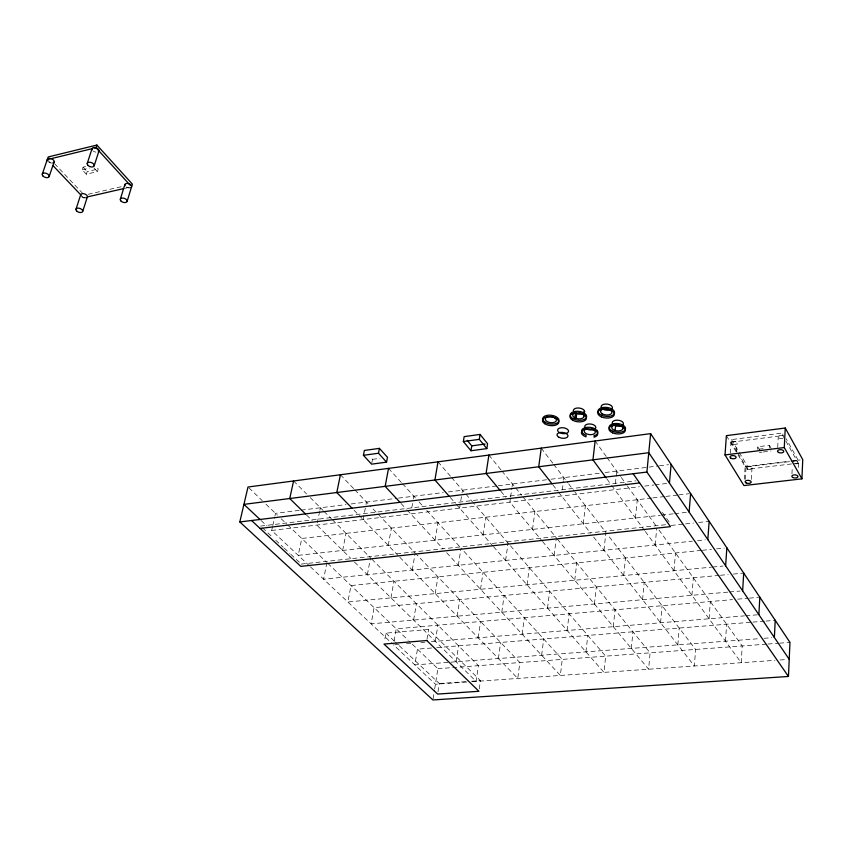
<?xml version="1.0" encoding="UTF-8"?>
<svg xmlns="http://www.w3.org/2000/svg" width="845" height="845" viewBox="0 0 845 845"><rect width="100%" height="100%" fill="white"/><g stroke="black" fill="none" stroke-linecap="round" stroke-linejoin="round"><path stroke-width="0.63" stroke-dasharray="4.22 3.17" d="M794.099 463.63L798.229 463.134L798.345 460.578L786.156 438.735M798.377 467.486L798.599 462.352M791.966 473.791L792.261 467.369M784.086 437.847L782.808 435.576L782.945 432.989L731.443 439.59L731.274 442.157L737.199 451.948M777.696 447.332L778.234 436.928M769.277 447.882L769.415 445.326L757.754 446.783L757.606 449.339M751.332 479.4L752.018 467.95M744.339 479.252L745.132 466.588L737.093 453.332M745.311 479.273L746.019 467.834M791.522 463.937L747.645 469.207L747.804 466.683L738.942 452.012M736.46 452.075L737.051 443.055M725.506 641.228L726.615 624.223M730.249 453.247L730.946 442.96M709.103 618.783L710.328 601.534M691.949 595.313L693.312 577.811M677.838 644.862L679.2 628.046M673.993 570.755L675.493 552.989M660.589 622.786L662.079 605.728M655.181 545.014L656.713 528.273M642.57 599.707L644.196 582.406M631.331 648.411L632.937 631.785M635.451 518.017L637.267 499.712M623.716 575.572L625.49 558.006M613.29 626.684L615.023 609.815M615.392 483.467L616.723 471.087M594.447 603.985L596.327 586.874M603.974 550.285L605.907 532.477L575.022 492.191M585.955 651.865L587.771 635.419M583.282 523.794L585.384 505.711M567.153 630.486L569.118 613.797M574.748 580.261L576.786 562.897M541.645 655.245L543.684 638.978M547.539 608.157L549.651 591.236M554.13 555.429L556.337 537.811L522.442 496.237M562.326 489.868L563.393 481.301M563.552 480.076L563.858 477.636M527.037 584.824L529.319 567.66M522.136 634.194L524.333 617.695M532.53 529.414L534.917 511.542M501.782 612.224L504.138 595.493M498.392 658.551L500.631 642.443M505.595 560.425L508.056 543.018M510.422 498.244L509.873 502.131L541.666 540.42M510.612 496.945L511.912 487.882M512.091 486.583L512.461 483.995M479.263 688.918L480.456 680.616L428.595 629.472L385.911 633.137L384.401 641.64M478.207 637.817L480.604 621.487M480.53 589.282L483.055 572.308M483.139 534.885L485.801 517.214M456.131 661.772L458.571 645.844M457.166 616.195L459.733 599.644M438.006 691.728L439.305 683.52L395.449 642.137M458.317 565.294L460.831 549.313M433.126 698.741L434.467 690.28M434.657 689.076L437.89 668.691L409.149 641.197M435.312 641.344L437.911 625.194M459.606 508.099L461.856 494.019M462.067 492.741L462.479 490.184M426.989 639.295L428.595 629.472M435.196 593.623L437.942 576.839M435.069 540.208L437.974 522.738M413.617 620.061L416.395 603.689M412.254 570.048L415.191 553.021L370.057 505.785M394.076 641.112L396.22 628.817L732.467 599.612M411.832 507.591L413.163 499.997M413.395 498.73L413.839 496.205M390.981 597.859L393.939 581.254M388.246 545.384L391.393 528.125M367.353 574.674L370.501 557.837L332.296 519.654M371.811 462.954L372.508 459.342L370.068 456.67M363.128 519.58L365.779 505.817M366.012 504.56L366.498 502.057M342.647 550.433L346.017 533.364M326.93 562.527L323.572 579.184L692.414 541.18M319.632 511.478L316.801 525.083L350.886 558.513M319.885 510.243L320.403 507.771M309.481 565.949L271.689 530.449L272.512 526.773M272.777 525.558L274.688 516.992M274.963 515.767L275.502 513.327L299.88 510.306M85.556 166.592L83.095 167.183L82.229 169.813L86.338 174.218L97.376 171.609L98.231 168.968L95.781 166.317M80.687 194.772L83.549 197.793L84.394 195.174M86.338 174.218L87.193 171.588L98.231 168.968M82.229 169.813L89.602 168.06M88.186 194.308L122.282 186.46M83.549 197.793L86.095 197.202M125.134 188.266L131.577 186.787M372.508 459.342L379.996 458.317M731.274 442.157L782.808 435.576M758.905 449.181L764.091 448.526M759.433 452.455L762.021 452.138M763.32 451.969L771.084 451.008M301.158 510.148L346.006 504.602M351.129 503.969L397.203 498.265M398.481 498.106L443.276 492.561M448.399 491.927L497.082 485.896M498.36 485.738L549.725 479.379M551.014 479.221L599.961 473.158M605.115 472.524L647.809 467.243M649.097 467.084L658.17 465.954M659.459 465.796L668.532 464.676M745.132 466.588L789.652 461.212M790.962 461.053L800.13 459.944M747.804 466.683L798.345 460.578M260.609 526.086L635.947 480.837M271.689 530.449L639.485 486.72M644.703 486.097L653.819 485.009M655.118 484.861L668.152 483.308M651.579 498.064L301.792 538.476L298.211 555.355L660.315 515.26M652.879 497.916L664.592 496.564M665.892 496.406L677.605 495.054M678.905 494.906L689.309 493.702M661.624 515.112L673.412 513.813M674.711 513.665L687.809 512.218M301.274 564.08L666.747 524.576M671.226 525.432L684.313 524.027M685.612 523.889L693.47 523.034M698.699 522.474L709.166 521.344M697.547 540.652L705.248 539.86M701.17 550.412L351.013 585.564L347.855 601.989L711.437 567.164M702.448 550.285L711.437 549.377M716.571 548.859L724.281 548.088M712.726 567.037L723.056 566.055M719.158 575.392L374.082 607.639L371.113 623.842L728.337 592.081M720.447 575.276L728.2 574.547M733.375 574.072L743.716 573.1M729.636 591.965L740.03 591.046M737.685 599.158L748.1 598.249M749.399 598.144L758.525 597.352M394.742 644.693L399.97 644.26M406.519 643.721L411.758 643.288M420.916 642.538L424.845 642.211M431.394 641.672L744.456 615.868M745.765 615.762L757.553 614.79M431.594 648.009L417.472 649.15L414.842 664.92L449.677 662.258M436.738 647.597L751.575 622.216M752.895 622.11L764.714 621.159M766.024 621.054L775.224 620.304M450.966 662.163L758.937 638.683M764.081 638.292L771.802 637.7M437.89 668.691L766.732 644.122M768.02 644.027L778.351 643.256M779.639 643.161L789.969 642.39M439.305 683.52L466.313 681.609M471.457 681.25L480.456 680.616M466.926 682.021L435.418 684.239L393.432 644.798M472.175 681.651L774.939 660.336M780.136 659.977L786.621 659.522M262.499 527.861L271.953 536.691M275.745 540.23L283.307 547.296M284.258 548.183L289.93 553.486M290.87 554.362L300.334 563.203M261.158 520.562L266.904 525.949M310.421 566.826L392.502 643.922M385.911 633.137L394.488 641.239M248.948 487.914L262.225 500.62M266.017 504.254L277.382 515.123M281.142 518.714L286.772 524.101M287.712 524.998L326.001 561.64M327.86 563.414L408.23 640.309M306.534 515.006L312.132 520.509M354.541 562.105L476.115 681.376L478.407 665.659L371.409 558.735M293.585 480.963L306.534 493.902M310.231 497.599L323.149 510.507M324.058 511.426L331.377 518.735M354.055 510.243L398.914 556.348M399.801 557.256L517.753 678.451L519.855 662.564L416.099 553.971M340.408 474.763L353.907 488.885M354.805 489.825L369.17 504.856M54.513 163.645L83.486 194.223M47.267 159.61L52.063 164.648M83.095 167.183L87.193 171.588M401.026 503.462L406.308 509.165M407.195 510.116L443.107 548.891M446.688 552.746L560.362 675.451L562.263 659.396L461.021 548.078M94.112 168.07L97.376 171.609M388.531 468.383L401.618 482.77M402.495 483.731L415.56 498.096M419.014 501.888L423.324 506.63M426.767 510.422L460.134 547.106M450.237 497.441L455.349 503.261M456.205 504.233L492.635 545.69M493.501 546.673L603.974 672.377L605.664 656.153L473.306 502.733M438.006 461.824L450.66 476.495M451.505 477.467L472.471 501.772M500.842 491.262L505.764 497.187M542.49 541.423L648.622 669.229L650.101 652.836L557.151 538.814M488.885 455.075L501.085 470.031M501.898 471.035L514.954 487.058M515.788 488.072L521.608 495.212M552.905 484.893L557.626 490.945M558.408 491.948L590.444 532.963M593.623 537.04L694.358 666.008L695.604 649.435L608.263 535.54M541.244 448.135L552.936 463.387M553.718 464.412L567.851 482.833M568.643 483.868L574.22 491.146M606.953 479.009L610.84 484.333M611.622 485.4L644.555 530.48M645.316 531.516L741.202 662.712L742.206 645.96L658.329 529.065M595.123 440.995L606.298 456.564M607.037 457.599L620.526 476.39M621.286 477.446L626.61 484.872M627.37 485.928L656.079 525.939M662.417 512.408L670.677 524.154M737.854 453.026L747.645 469.207M726.373 435.64L736.418 452.223M731.443 439.59L738.255 450.881M757.754 446.783L759.581 449.91M769.415 445.326L771.221 448.452M785.934 441.153L798.229 463.134M793.339 461.138A3.053 1.574 2.5 0 1 798.345 461.74A3.053 1.574 2.5 0 1 795.631 463.873M782.988 438.439A3.116 1.648 2.6 0 1 778.847 437.879A3.116 1.648 2.6 0 1 779.27 435.682A3.116 1.648 2.6 0 1 783.473 435.851M52.052 163.043A3.623 2.081 20.7 0 1 48.609 161.944M130.193 187.865A3.549 2.07 18.9 0 1 126.042 186.872M95.897 152.142A3.655 2.155 20.2 0 1 93.32 151.075M85.282 198.057A3.517 1.996 19.5 0 1 81.321 196.462M747.001 468.943A3.01 1.542 3.5 0 0 751.955 468.352A3.01 1.542 3.5 0 0 748.11 466.377A3.01 1.542 3.5 0 0 747.001 468.943M731.96 444.111A3.063 1.616 3.6 0 0 736.998 443.477A3.063 1.616 3.6 0 0 733.048 441.428A3.063 1.616 3.6 0 0 731.96 444.111"/><path stroke-width="1.27" d="M801.926 478.851L802.75 459.627L785.237 428.024L726.373 435.64L725.021 454.927L743.938 485.579L801.926 478.851L784.276 447.544L785.237 428.024M788.459 676.475L789.969 642.39L650.618 433.633L247.997 487.016L239.811 521.946L432.925 699.956L788.459 676.475L646.9 472.059L650.618 433.633M774.369 637.5L775.224 620.304M758.863 614.685L759.824 597.235M742.639 590.813L743.716 573.1M725.633 565.801L726.848 547.835M707.814 539.585L709.166 521.344M689.108 512.07L690.608 493.554M669.451 483.15L671.12 464.349M622.871 428.806A5.64 3.01 6.1 0 0 615.287 424.961A5.64 3.01 6.1 0 0 613.819 430.02A5.64 3.01 6.1 0 0 622.871 428.806L623.378 424.095A5.63 3.01 6 0 0 617.22 420.166A5.63 3.01 6 0 0 612.625 423.936M615.086 430.527L615.604 425.817M595.123 440.995L592.936 459.849L606.171 477.943M576.343 412.782A5.662 3.042 6.9 0 0 572.826 414.863A5.662 3.042 6.9 0 0 574.864 417.895L576.121 418.412A5.662 3.042 6.9 0 0 583.99 415.962L584.212 410.438A5.651 3.053 6.9 0 0 577.642 407.998A5.651 3.053 6.9 0 0 573.385 410.955M583.99 415.962L584.56 411.24A5.651 3.053 6.9 0 1 583.335 413.385M576.121 418.412L576.702 413.701A5.651 3.053 6.9 0 0 582.279 413.849M574.864 417.895L575.456 413.184A5.651 3.053 6.9 0 1 574.442 412.518M541.244 448.135L538.73 466.757L552.112 483.889M486.836 448.621L487.586 443.72L480.076 434.425L464.158 436.633L463.356 441.544L470.982 450.755L486.836 448.621L479.305 439.358L480.076 434.425M488.885 455.075L486.086 473.475L500.029 490.269M470.982 450.755L471.753 445.864L467.2 440.319M438.006 461.824L434.911 480.002L449.392 496.48M386.566 462.141L387.485 457.303L379.426 448.368L364.375 450.459L363.424 455.307L371.578 464.158L386.566 462.141L378.497 453.237L379.426 448.368M388.531 468.383L385.172 486.35L400.15 502.511M340.408 474.763L336.796 492.529L352.238 508.384M293.585 480.963L289.74 498.529L305.605 514.098M127.099 201.416L132.39 184.136L96.9 145.044L48.176 156.959L42.25 174.25M120.307 199.24L124.838 184.611M94.196 165.736L98.981 150.959M82.704 211.398L87.373 196.917L123.866 188.551M75.976 209.264L80.687 194.772L52.95 165.588M94.038 148.202L96.034 147.717L96.9 145.044M87.204 163.476L92.042 148.699L48.239 159.367M49.179 176.468L54.154 161.828M363.424 455.307L378.497 453.237M463.356 441.544L479.305 439.358M471.753 445.864L485.157 444.047M725.021 454.927L784.276 447.544M239.811 521.946L646.9 472.059M260.07 528.442L639.612 482.939M251.556 520.509L300.788 566.382L670.455 526.667L633.137 473.749M260.207 519.654L243.93 504.37L648.77 452.719L789.209 659.332M96.034 147.717L130.183 185.245M47.51 160.782A3.623 2.081 20.7 0 1 49.094 158.395A3.623 2.081 20.7 0 1 53.636 160.244A3.623 2.081 20.7 0 1 52.834 162.948M125.007 185.752A3.549 2.07 18.9 0 1 126.475 183.471A3.549 2.07 18.9 0 1 130.817 184.865A3.549 2.07 18.9 0 1 130.848 187.632M80.676 195.322A3.517 1.996 19.5 0 1 84.944 194.054A3.517 1.996 19.5 0 1 86.686 197.741M92.242 149.892A3.655 2.155 20.2 0 1 93.679 147.484A3.655 2.155 20.2 0 1 98.136 148.942A3.655 2.155 20.2 0 1 98.252 151.857M579.247 412.856A5.662 3.042 6.9 0 1 583.641 415.159M552.926 417.05A5.609 3 7.5 0 1 554.69 422.215A5.609 3 7.5 0 1 545.564 420.113A5.609 3 7.5 0 1 551.51 416.722M558.017 431.383A5.535 2.936 7.2 0 1 563.034 427.739A5.535 2.936 7.2 0 1 568.178 432.26M567.47 432.862A5.535 2.936 7.2 0 1 558.756 432.112M585.331 427.887A5.577 2.968 6.6 0 1 589.937 423.958A5.577 2.968 6.6 0 1 595.556 428.373M593.951 429.524A5.577 2.968 6.6 0 1 586.134 428.605M591.532 428.985A5.588 2.968 6.6 0 1 594.373 433.696A5.588 2.968 6.6 0 1 585.574 433.284A5.588 2.968 6.6 0 1 587.275 428.785M622.216 425.436A5.63 3.01 6 0 1 613.333 424.676M594.257 435.671L594.067 437.235A8.196 4.341 6.6 0 0 596.369 431.372L596.549 429.809A8.196 4.352 6.6 0 1 594.257 435.671M595.144 428.827L594.964 430.39A8.196 4.341 6.6 0 0 582.786 430.221A8.196 4.341 6.6 0 0 585.955 436.833L586.145 435.27A8.196 4.352 6.6 0 1 582.976 428.647A8.196 4.352 6.6 0 1 595.144 428.827M426.788 640.521L383.968 644.07L437.636 694.072L478.925 691.284L426.788 640.521M746.135 482.917A3.021 1.532 3.6 0 0 751.11 482.347A3.021 1.532 3.6 0 0 747.244 480.372A3.021 1.532 3.6 0 0 746.135 482.917M730.999 458.265A3.084 1.605 3.7 0 0 736.058 457.641A3.084 1.605 3.7 0 0 732.097 455.603A3.084 1.605 3.7 0 0 730.999 458.265M792.8 477.478A3.074 1.563 2.6 0 0 797.891 476.886A3.074 1.563 2.6 0 0 794.046 474.89A3.074 1.563 2.6 0 0 792.8 477.478M778.477 452.402A3.126 1.637 2.7 0 0 783.664 451.769A3.126 1.637 2.7 0 0 779.713 449.688A3.126 1.637 2.7 0 0 778.477 452.402M42.958 176.013A3.644 2.07 20.5 0 0 48.947 176.954A3.644 2.07 20.5 0 0 45.239 173.098A3.644 2.07 20.5 0 0 42.958 176.013M120.909 200.952A3.56 2.06 18.7 0 0 126.834 201.892A3.56 2.06 18.7 0 0 123.37 198.131A3.56 2.06 18.7 0 0 120.909 200.952M76.61 210.944A3.538 1.986 19.3 0 0 82.461 211.863A3.538 1.986 19.3 0 0 78.934 208.187A3.538 1.986 19.3 0 0 76.61 210.944M87.859 165.282A3.676 2.144 20 0 0 93.932 166.243A3.676 2.144 20 0 0 90.299 162.303A3.676 2.144 20 0 0 87.859 165.282M602.865 409.096A5.693 3.095 6.3 0 0 612.298 408.325A5.693 3.095 6.3 0 0 605.2 404.058A5.693 3.095 6.3 0 0 602.865 409.096M612.741 431.246A8.26 4.405 6.1 0 0 625.543 428.837A8.26 4.405 6.1 0 0 613.702 423.672A8.26 4.405 6.1 0 0 612.741 431.246M544.867 422.109A8.228 4.405 7.5 0 0 558.682 421.676A8.228 4.405 7.5 0 0 549.039 415.159A8.228 4.405 7.5 0 0 544.867 422.109M544.666 423.672A8.239 4.394 7.5 0 0 558.482 423.25A8.239 4.394 7.5 0 0 548.827 416.733A8.239 4.394 7.5 0 0 544.666 423.672M612.572 432.82A8.27 4.405 6.1 0 0 625.374 430.411A8.27 4.405 6.1 0 0 613.533 425.246A8.27 4.405 6.1 0 0 612.572 432.82M572.899 418.676A8.302 4.468 6.9 0 0 586.472 417.398A8.302 4.468 6.9 0 0 575.794 411.314A8.302 4.468 6.9 0 0 572.899 418.676M572.709 420.25A8.302 4.457 6.9 0 0 586.282 418.972A8.302 4.457 6.9 0 0 575.603 412.899A8.302 4.457 6.9 0 0 572.709 420.25M601.555 415.286A8.365 4.531 6.3 0 0 614.558 412.888A8.365 4.531 6.3 0 0 602.633 407.522A8.365 4.531 6.3 0 0 601.555 415.286M601.365 416.87A8.376 4.521 6.3 0 0 614.389 414.472A8.376 4.521 6.3 0 0 602.453 409.117A8.376 4.521 6.3 0 0 601.365 416.87M602.316 413.839A5.704 3.084 6.3 0 0 611.769 413.078A5.704 3.084 6.3 0 0 604.661 408.811A5.704 3.084 6.3 0 0 602.316 413.839M559.158 437.383A5.545 2.926 7.2 0 0 567.956 436.21A5.545 2.926 7.2 0 0 560.351 432.439A5.545 2.926 7.2 0 0 559.158 437.383"/></g></svg>
